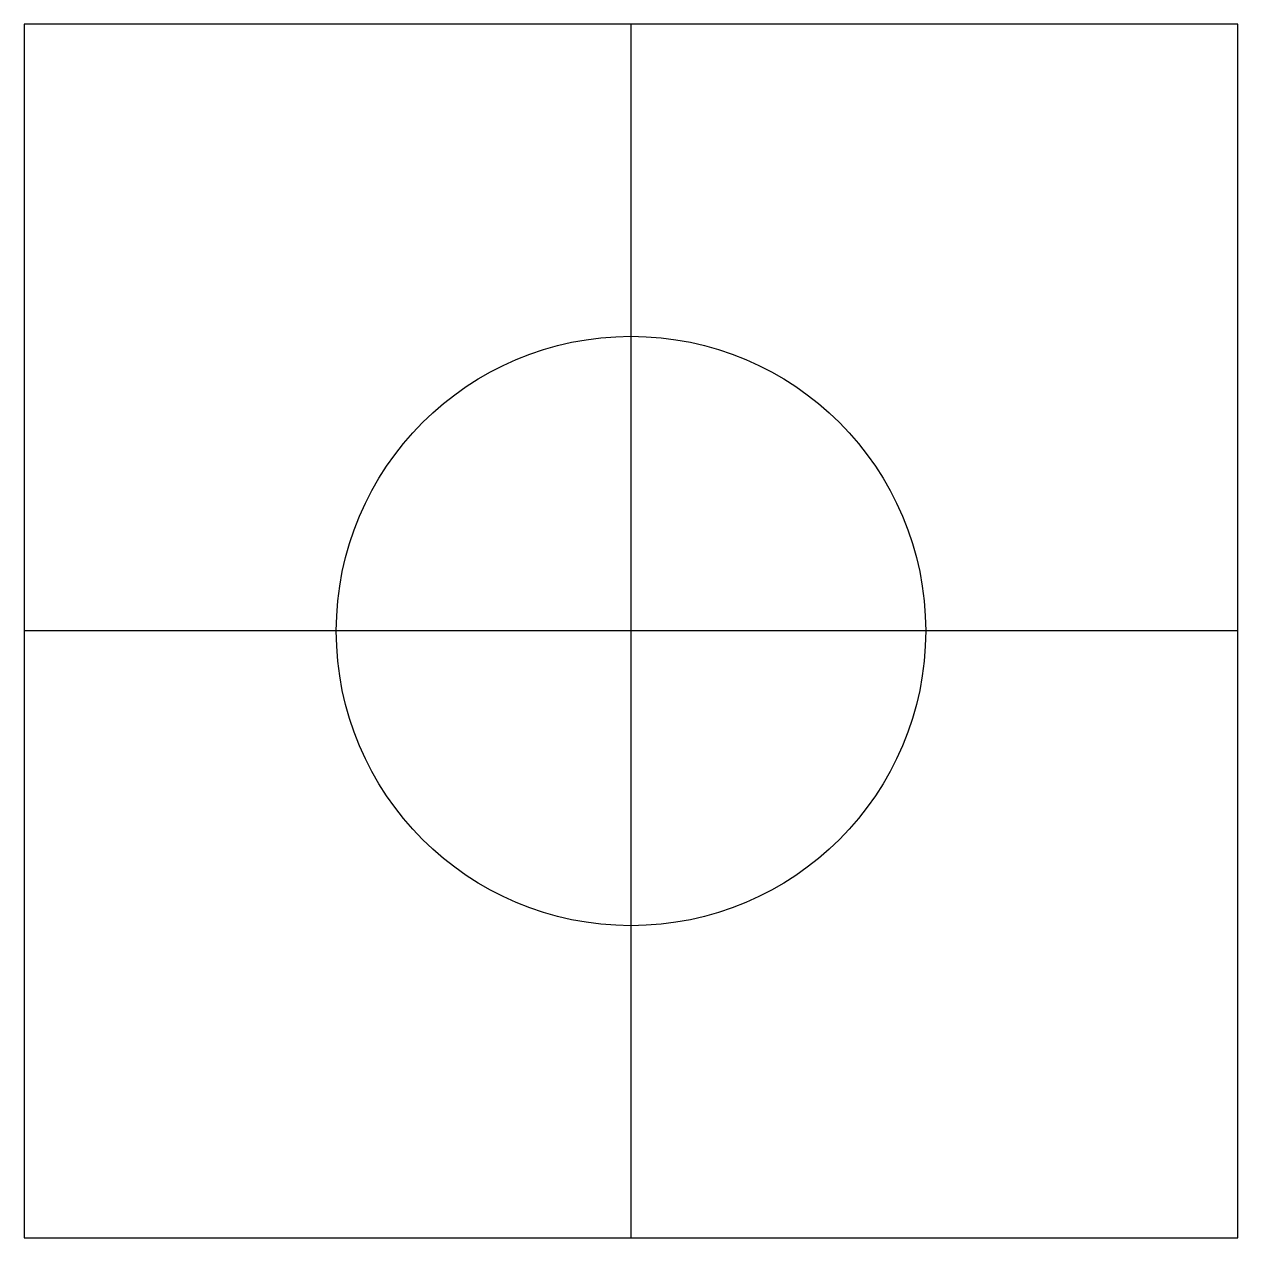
# Model space of a CAD drawing. Header units: millimetres. Extents: x 0 to 7, y 0 to 7.
import ezdxf

# ---------------------------------------------------------------- set-up
doc = ezdxf.new("R2010")
doc.units = ezdxf.units.MM
doc.layers.get('0').update_dxf_attribs({"linetype": 'CONTINUOUS'})

msp = doc.modelspace()

# ---------------------------------------------------------------- linework, layer by layer
for p, q in [((3.5, 7), (3.5, 0)), ((7, 3.5), (0, 3.5))]:
    msp.add_line(p, q)
msp.add_lwpolyline([(0, 7), (0, 0), (7, 0), (7, 7)], close=True)
msp.add_circle((3.5, 3.5), 1.7)

doc.saveas('drawing.dxf')
